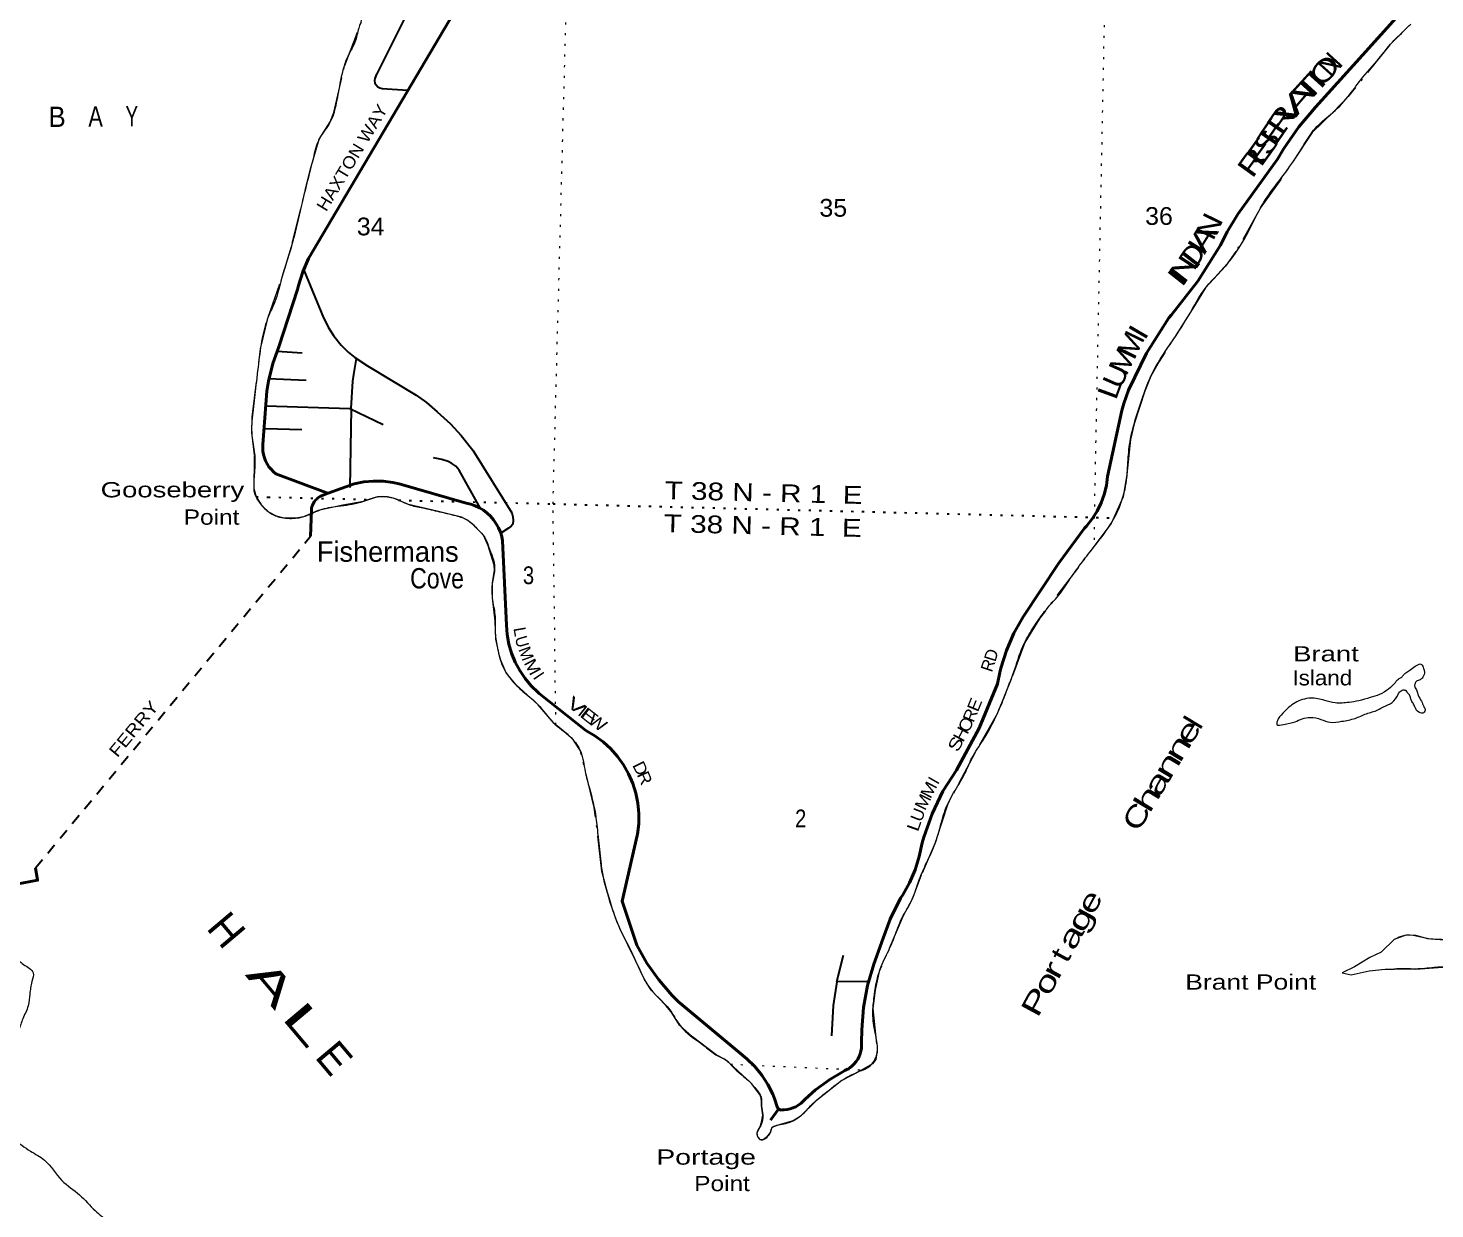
# Model space of a CAD drawing. Header units: feet. Extents: x -489137 to -242534, y 368785 to 558127.
# Drawn here: x -409444 to -395582, y 449752 to 461387 of the extents above; entities that cross this region are included whole.
import ezdxf
from ezdxf.enums import TextEntityAlignment as Align

# ---------------------------------------------------------------- set-up
doc = ezdxf.new("R2010")
doc.units = ezdxf.units.FT
doc.header["$LTSCALE"] = 70
for name, pattern in [('DOT_DASHED', [7.7, 5, -1.2, 0.3, -1.2]), ('DOTTED', [1.5, 0.3, -1.2]), ('LONG_DASHED', [7.5, 6, -1.5]), ('SHORT_DASHED', [2.7, 1.5, -1.2])]:
    doc.linetypes.add(name, pattern=pattern)
for name, color, linetype, lineweight in [('26', 7, 'Continuous', 40), ('27', 7, 'Continuous', 13), ('29', 7, 'Continuous', 25), ('33', 7, 'LONG_DASHED', 25), ('39', 7, 'Continuous', 13), ('44', 7, 'DOT_DASHED', 13), ('6', 7, 'DOTTED', 25), ('7', 7, 'DOTTED', 13)]:
    doc.layers.add(name, color=color, linetype=linetype, lineweight=lineweight)
doc.layers.add('41', color=7, linetype='Continuous')
doc.layers.add('42', color=7, linetype='Continuous')

msp = doc.modelspace()

# ---------------------------------------------------------------- linework, layer by layer
at = {"layer": '26'}
msp.add_line((-402128.47, 450626.04), (-402051.16, 450733.92), dxfattribs=at)
for points in [[(-406486.82, 456803.49), (-406509.8, 456812.11), (-407002.04, 456996.82), (-407026.33, 457016.51), (-407049.87, 457039.93), (-407070.84, 457065.68), (-407089, 457093.49), (-407104.16, 457123.04), (-407116.14, 457154.01), (-407124.82, 457186.07), (-407130.11, 457218.85), (-407131.93, 457252.01), (-407130.28, 457285.18), (-407092.22, 457809.05), (-407076.19, 457908.35), (-407033.58, 458080.96), (-406973.15, 458248.18), (-406789.72, 458812.31), (-406780.54, 458851.14), (-406738.73, 458986.58), (-406683, 459116.9), (-404283.28, 463175.43)], [(-396787.86, 460576.88), (-396293.56, 461121.39), (-395813.16, 461657.54)], [(-401230.07, 451514.95), (-401230.02, 451517), (-401213.4, 451736.12), (-401173.96, 451952.31), (-401112.14, 452163.18), (-401019.88, 452417.99), (-400949.38, 452606.64), (-400848.52, 452812.25), (-400826.29, 452846.07), (-400758.52, 452966.11), (-400703.68, 453092.59), (-400662.35, 453224.1), (-400635, 453359.21), (-400619.25, 453414.52), (-400536.76, 453646.19), (-400430.51, 453867.96), (-400296.69, 454074.46), (-400072.42, 454489.55), (-399892.77, 454925.81), (-399868.27, 455037.44), (-399858.26, 455078.99), (-399803.57, 455255.32), (-399730.74, 455424.97), (-399640.57, 455586.07), (-399292.22, 456111.51), (-399033.12, 456459.12), (-399014.48, 456479.86), (-398958.98, 456550.81), (-398911.2, 456627.18), (-398871.66, 456708.12), (-398840.8, 456792.75), (-398818.96, 456880.15), (-398806.37, 456969.34), (-398667.08, 457619.26), (-398648.19, 457687.44), (-398599.79, 457820.52), (-398537.75, 457947.81), (-398422.83, 458183.67), (-398202.09, 458532.22), (-398176.17, 458561.7), (-397916.77, 458893.16), (-397693.44, 459249.92), (-397628.76, 459381.69), (-397524.32, 459553.22), (-397131.06, 460097.78), (-397070.11, 460202.59), (-396923.15, 460415.77), (-396754.7, 460612.42)], [(-406486.82, 456803.49), (-406230.73, 456896.96), (-406136.72, 456915.06), (-406041.34, 456923.24), (-405945.62, 456921.4), (-405850.62, 456909.56), (-405788.3, 456896.2), (-405126.3, 456705.97), (-405081.47, 456695.32), (-405038.01, 456680.03), (-404996.38, 456660.28), (-404957.04, 456636.3), (-404920.42, 456608.33), (-404886.93, 456576.68), (-404856.93, 456541.71), (-404830.75, 456503.8), (-404808.67, 456463.35), (-404790.95, 456420.82), (-404777.77, 456376.67), (-404769.79, 456335.14), (-404729.68, 455504.83), (-404723.02, 455410.58), (-404706.53, 455317.53), (-404680.42, 455226.72), (-404644.95, 455139.13), (-404600.52, 455055.74), (-404547.62, 454977.44), (-404486.83, 454905.1), (-404418.8, 454839.51), (-404406.95, 454829.4), (-403947.22, 454466.15), (-403859.78, 454414.58), (-403778.21, 454354.16), (-403703.41, 454285.53), (-403636.18, 454209.47), (-403577.28, 454126.79), (-403527.34, 454038.41), (-403486.92, 453945.29), (-403456.44, 453848.46), (-403436.26, 453748.97), (-403426.59, 453647.92), (-403427.53, 453546.41), (-403439.08, 453445.56), (-403441.41, 453432.23), (-403590.79, 452782.56), (-403445.91, 452350.18), (-403347.26, 452173.17), (-403230.65, 452007.43), (-403097.35, 451854.79), (-403034.67, 451793.04), (-402445.53, 451300.07), (-402360.99, 451231.4), (-402284.09, 451154.27), (-402215.68, 451069.52), (-402156.5, 450978.08), (-402107.2, 450880.96), (-402085.45, 450828.02), (-402065.59, 450766.32), (-402065.11, 450763.24), (-402063.96, 450758.59), (-402062.34, 450754.09), (-402060.25, 450749.78), (-402057.73, 450745.72), (-402054.79, 450741.94), (-402051.48, 450738.49), (-402047.82, 450735.4), (-402043.86, 450732.71), (-402039.64, 450730.45), (-402035.21, 450728.65), (-402030.62, 450727.32), (-402025.91, 450726.47), (-402021.13, 450726.13), (-402016.35, 450726.28), (-402011.61, 450726.93), (-401994.83, 450727.34), (-401965.21, 450730.51), (-401936.07, 450736.75), (-401907.75, 450746), (-401880.54, 450758.17), (-401854.76, 450773.11), (-401830.68, 450790.66), (-401808.57, 450810.64), (-401788.67, 450832.81), (-401684.4, 450925.8), (-401545.25, 451028), (-401421.18, 451100.48), (-401396.06, 451115.16), (-401371.18, 451127.55), (-401370.64, 451127.82), (-401346.52, 451143.17), (-401324.13, 451160.95), (-401303.73, 451180.98), (-401285.53, 451203.03), (-401269.74, 451226.86), (-401256.52, 451252.21), (-401246.03, 451278.81), (-401238.38, 451306.35), (-401233.64, 451334.55), (-401231.88, 451363.08), (-401233.11, 451391.64), (-401230.07, 451514.95)], [(-406660.77, 456381.05), (-406653.47, 456635.57), (-406652.75, 456660.6), (-406643.09, 456685.57), (-406636.13, 456699.88), (-406624.86, 456717.94), (-406611.76, 456734.73), (-406596.98, 456750.06), (-406588.03, 456757.58), (-406563.06, 456775.66), (-406538.03, 456784.8), (-406486.82, 456803.49)], [(-409837.58, 452898.92), (-409351.58, 452990.91), (-409370.79, 453112.74)]]:
    msp.add_lwpolyline(points, dxfattribs=at)
at = {"layer": '29'}
for p, q in [((-405430.97, 462096.62), (-406014.08, 460924.96)), ((-406729.08, 459001.16), (-406533.79, 458532.7)), ((-406990.44, 458202.5), (-406743.16, 458188.61)), ((-407077.91, 457933.19), (-406703.61, 457918.92)), ((-406260.87, 457640.04), (-406274.08, 456859.59)), ((-407108.26, 457440.39), (-406746.76, 457433.47)), ((-401411.98, 452247.6), (-401477.75, 451988.33)), ((-401162.62, 451990.98), (-401475.4, 451988.35))]:
    msp.add_line(p, q, dxfattribs=at)
for points in [[(-406010.04, 460933.07), (-406028.13, 460891.77), (-406030.47, 460870.69), (-406026.96, 460846.09), (-406015.26, 460828.52), (-405998.87, 460809.78), (-405980.14, 460798.07), (-405954.38, 460791.04), (-405706.2, 460775.82)], [(-406534.78, 458535.08), (-406488.2, 458440.29), (-406434.35, 458358.3), (-406359.42, 458264.6), (-406291.53, 458194.32), (-406225.97, 458142.79), (-406099.54, 458060.8), (-405619.56, 457770.32), (-405518.89, 457697.69), (-405413.53, 457606.33), (-405282.41, 457486.86), (-405177.05, 457372.08), (-405062.33, 457229.18)], [(-406260.88, 457639.36), (-406244.7, 457908.53), (-406235.33, 457974.12), (-406209.58, 458131.07)], [(-407098.68, 457664.68), (-406275.05, 457638.37), (-405945.55, 457482.61)], [(-405062.33, 457229.18), (-404678.34, 456610.74), (-404666.64, 456570.91), (-404664.29, 456535.77), (-404668.98, 456498.29), (-404683.03, 456479.55), (-404711.12, 456458.47), (-404786.04, 456411.62)], [(-404987.4, 456652.9), (-405198.12, 457030.06), (-405230.9, 457072.23), (-405268.36, 457098), (-405305.82, 457116.74), (-405366.7, 457135.48), (-405450.98, 457151.87)], [(-401475.4, 451988.35), (-401510.51, 451756.9), (-401529.24, 451457.05)]]:
    msp.add_lwpolyline(points, dxfattribs=at)
at = {"layer": '33', "linetype": 'SHORT_DASHED'}
msp.add_line((-409370.79, 453112.74), (-406661.71, 456379.62), dxfattribs=at)
at = {"layer": '39'}
msp.add_lwpolyline([(-395978.57, 452408.46), (-396110.94, 452280.3), (-396221.26, 452230.42), (-396375.09, 452137.11), (-396495.71, 452079.39), (-396407.37, 452057), (-396228.55, 452099.12), (-396070.61, 452113.45), (-395984.44, 452115.56)], dxfattribs=at)
for points in [[(-405315.05, 463119.88), (-405356.46, 463093.34), (-405532.08, 462935.84), (-405702.19, 462592.11), (-405789.29, 462337.37), (-405871.59, 462031.93), (-405987.83, 461824.43), (-406109.05, 461578.61), (-406186.48, 461388.35), (-406224.3, 461247.69), (-406298.71, 461097.82), (-406371.73, 460840.7), (-406413.42, 460625.29), (-406470.11, 460456.78), (-406570.82, 460305.53), (-406629.72, 460128.97), (-406685.74, 459905.83), (-406744.08, 459670.6), (-406823.08, 459334.75), (-406893.73, 459091.73), (-406950.87, 458905.02), (-407012.75, 458690.11), (-407068.34, 458566.07), (-407131.98, 458361.32), (-407170.38, 458115.49), (-407203.52, 457837.16), (-407231.57, 457601.19), (-407239.23, 457372.81), (-407213.34, 457194.18), (-407213.89, 457008.1), (-407216.11, 456836.22), (-407152.83, 456699.14), (-407068.01, 456616.15), (-406968.15, 456569.2), (-406885.62, 456557.05), (-406735.76, 456571.57), (-406566.38, 456640.23), (-406391.74, 456676.39), (-406166.47, 456717.38), (-406001.58, 456767.94), (-405850.3, 456758.15), (-405676.29, 456687.12), (-405537.67, 456655.4), (-405368.92, 456616.87), (-405230.35, 456583.12), (-405108.29, 456535.62), (-405009.53, 456444.19), (-404948.59, 456375.94), (-404906.56, 456277.82), (-404847.09, 456068.02), (-404868.71, 455928.98), (-404867.1, 455748.92), (-404842.77, 455588.52), (-404840.71, 455426.65), (-404818.21, 455274.4), (-404766.07, 455095.11), (-404670.63, 454951.18), (-404552.23, 454837.02), (-404421.71, 454722.56), (-404274.48, 454549.03), (-404094.39, 454396.94), (-403998.9, 454255.03), (-403955.18, 454061.79), (-403912.79, 453896.91), (-403849.21, 453608.12), (-403827.75, 453413.41), (-403801.39, 453172.06), (-403791.27, 453090.9), (-403719.42, 452810), (-403627.02, 452542.75), (-403500.05, 452284.76), (-403417.58, 452106.76), (-403338.49, 451955.13), (-403122.23, 451713.16), (-402995.48, 451528), (-402771.57, 451350.56), (-402666.46, 451271.11), (-402562.81, 451213.95), (-402483.95, 451135.15), (-402408.82, 451068.58), (-402349.45, 451018.57), (-402274.72, 450935.83), (-402222.25, 450851.61), (-402218.34, 450764.53), (-402204.29, 450679.23), (-402225.05, 450574.56), (-402263.54, 450488.53), (-402232.54, 450435.18), (-402131.9, 450501.47), (-402108.3, 450557.53), (-402051.21, 450578.38), (-401912.87, 450617.46), (-401812.19, 450685.78), (-401708.54, 450792.46), (-401574.45, 450904.46), (-401385.15, 451043.42), (-401260.39, 451105.08)], [(-395986.73, 461266.09), (-395945.98, 461305.04), (-395899.77, 461346.12), (-395849.7, 461400.04), (-395817.41, 461427.46)], [(-401260.39, 451105.08), (-401143.76, 451164.92), (-401075.9, 451294.73), (-401091.95, 451463.01), (-401119.56, 451653.82), (-401109.31, 451823.48), (-401047.56, 452115.26), (-400964.22, 452299.3), (-400897.69, 452457.46), (-400826.76, 452629.67), (-400742.26, 452779.3), (-400670.78, 452973.75), (-400599.91, 453143.94), (-400516.58, 453327.98), (-400453.08, 453526.67), (-400415.46, 453659.25), (-400323.85, 453851.18), (-400214.11, 454040.64), (-400143.64, 454194.66), (-400034.26, 454369.97), (-399932.8, 454551.54), (-399847.34, 454739.58), (-399782.63, 454905.88), (-399726.44, 455054.18), (-399680.54, 455194.64), (-399616.12, 455348.81), (-399521.32, 455506.27), (-399427.12, 455639.48), (-399287.8, 455799.9), (-399174.67, 455962.98), (-399055.44, 456127.94), (-398938.58, 456278.79), (-398788.12, 456481.41), (-398690.6, 456667.13), (-398624.13, 456904.18), (-398606.98, 457108.05), (-398585.83, 457309.81), (-398525.18, 457557.11), (-398446.65, 457791.84), (-398358.63, 458002.06), (-398219.68, 458229.24), (-397994.9, 458577.69), (-397862.16, 458798.95), (-397631.45, 459060.28), (-397415.2, 459390.74), (-397281.56, 459648.39), (-397009.59, 460026.02), (-396868.87, 460243.04), (-396762.01, 460398.19), (-396609.1, 460536.02), (-396439.14, 460709.85), (-396311.74, 460878.65), (-396132.81, 461088.66), (-396003.63, 461247.3), (-395983.67, 461269.49)], [(-411313.38, 457159.43), (-411432.01, 457018.73), (-411493.96, 456882.71), (-411568.97, 456708.57), (-411668.6, 456518.86), (-411719.81, 456408.87), (-411748.6, 456306.42), (-411778.99, 456139.28), (-411733.46, 455937.91), (-411664.02, 455804.73), (-411629.17, 455743.19), (-411542.33, 455660.14), (-411378.29, 455512.5), (-411277.96, 455402.83), (-411128.66, 455231.27), (-410996.78, 455090.48), (-410903.25, 454950.64), (-410839.27, 454841.86), (-410730.05, 454683.43), (-410656.37, 454558.23), (-410554.47, 454430.32), (-410467.01, 454290.62), (-410382.73, 454185.39), (-410289.06, 454051.61), (-410219.32, 453930.55), (-410174.23, 453874.83), (-410088.26, 453838.33), (-410029.83, 453749.92), (-409985.44, 453665.9), (-409935.19, 453573.64), (-409808.37, 453473.43), (-409759.79, 453395.37), (-409719.54, 453307.41), (-409689.53, 453213.62), (-409682.23, 453100.17), (-409697.84, 452958.96), (-409724.06, 452878.7), (-409760.73, 452784.53), (-409781.35, 452685.92), (-409775.57, 452592.74), (-409748.08, 452478.79), (-409713.38, 452411.18), (-409655.06, 452318.73), (-409572.25, 452235.78), (-409491.27, 452160.97), (-409394.33, 452077.68), (-409406.52, 451993.03), (-409427.79, 451868.14), (-409444.77, 451753.26), (-409496.42, 451625.08), (-409535.56, 451512.77), (-409579.34, 451376.3), (-409637.35, 451236.13), (-409679.1, 451099.61), (-409715.55, 450932.62), (-409742.68, 450815.97), (-409746.02, 450680.53), (-409704.15, 450576.34), (-409586.2, 450443.99), (-409421.56, 450320.6), (-409282.32, 450232.22), (-409111.51, 450031.82), (-408937.22, 449889.99), (-408783.48, 449734.51), (-408644.84, 449621.87), (-408472.23, 449494.24), (-408281.29, 449372.23), (-408160.97, 449253.98), (-408009.77, 449159.24), (-407793.09, 449016.37), (-407652.93, 448883.47), (-407449.58, 448773.29), (-407358.75, 448688.12), (-407318.37, 448523.29), (-407282.36, 448427.34), (-407105.78, 448214.65), (-406985.39, 448017.51), (-406910.69, 447851.84), (-406777.39, 447686.74), (-406710.26, 447541.48), (-406666.57, 447429.15), (-406589.65, 447271.51), (-406433.52, 447049.22), (-406348.07, 446909.57), (-406244.46, 446769.48), (-406103.6, 446664.88), (-406069.6, 446568.98), (-406033.12, 446410.31), (-406028.63, 446264.56), (-405955.21, 445965.42), (-405871.56, 445753), (-405763.01, 445485.35), (-405735.8, 445278.36), (-405683.66, 445099.08), (-405655.85, 444916.35), (-405640.4, 444723.81), (-405618.07, 444482.56)], [(-395932.59, 454978.53), (-395908.57, 454991.48), (-395891.48, 455011.87), (-395868.86, 455033.7), (-395829.97, 455061.28), (-395776.77, 455098.71), (-395748.2, 455114.35), (-395725.84, 455122.02), (-395713.81, 455117.75), (-395694.38, 455076.91), (-395684.85, 455046.39), (-395702.06, 454990.07), (-395726.74, 454966.26), (-395763.38, 454950.77), (-395780.06, 454922.76), (-395778.57, 454894.41), (-395759.07, 454857.63), (-395745.73, 454814.89), (-395714.57, 454753.6), (-395691.29, 454702.58), (-395677.84, 454665.91), (-395686.29, 454645.84), (-395700.58, 454638.02), (-395752.76, 454655.2), (-395774.36, 454687.98), (-395791.85, 454724.72), (-395813.37, 454761.55), (-395822.9, 454792.08), (-395838.48, 454822.72), (-395854.29, 454841.23), (-395866.06, 454859.66), (-395882.17, 454861.99), (-395896.3, 454862.25), (-395914.63, 454854.51), (-395934.89, 454840.1)], [(-395970.46, 454939.65), (-395961.97, 454951.75), (-395950.51, 454964.85), (-395932.59, 454978.53)], [(-395970.15, 454939.95), (-396038.42, 454874.88), (-396128.66, 454820.46), (-396218.3, 454790.3), (-396332.22, 454758.71), (-396427.56, 454742.85), (-396565.06, 454738.14), (-396667.48, 454762.91), (-396804.33, 454784.48), (-396887.51, 454770.34), (-397020.7, 454694.73), (-397080.75, 454635.52), (-397137.26, 454556), (-397138.01, 454525.68), (-397073.35, 454526.11), (-396959.58, 454551.63), (-396888.11, 454582.24), (-396809.02, 454594.45), (-396704.43, 454575.7), (-396614.22, 454547.19), (-396500.85, 454556.54), (-396368.81, 454585.66), (-396256.57, 454631.44), (-396144.52, 454669.14), (-396087.19, 454700.1), (-396003.31, 454742.54), (-395944.33, 454820.96), (-395934.89, 454840.1)], [(-395978.57, 452408.46), (-395886.44, 452447.25), (-395641.77, 452416.07), (-395474.36, 452404.8), (-395301.39, 452367.12), (-395158.59, 452336.08), (-395024.51, 452270.82), (-394914.16, 452232.31), (-394785.76, 452187.39), (-394704.32, 452115.03), (-394633.16, 452032.76), (-394582.71, 451922.55), (-394504.5, 451785.52), (-394434.02, 451666.84), (-394349.64, 451535.76), (-394286.63, 451449.59), (-394235.05, 451400.06), (-394141.92, 451305.23), (-394084.93, 451221.2), (-394032.31, 451119.05), (-393975.78, 451010.75), (-393892.77, 450914.09), (-393816.01, 450807.43), (-393721.15, 450696.38), (-393653.16, 450660.7), (-393526.62, 450623.9), (-393418.03, 450599.59), (-393311.79, 450557.11), (-393165.86, 450477.46), (-392955.56, 450384.45), (-392903.3, 450371.32), (-392766.78, 450328.26), (-392644.59, 450275.36), (-392584.63, 450241.86), (-392475.57, 450134.58), (-392381.93, 449958.82), (-392300.89, 449757), (-392251.47, 449592.19), (-392191.84, 449433.25), (-392156.29, 449282.87), (-392098.57, 449130.04), (-392075.41, 449072.95), (-392002.48, 448869.26), (-391954.97, 448710.56), (-391911.68, 448541.82), (-391859.37, 448423.48), (-391802.99, 448307.1), (-391763.09, 448172.81), (-391723.73, 448010.22), (-391700.44, 447851.98), (-391675.78, 447659.31), (-391646.77, 447482.75), (-391655.48, 447341.3), (-391594.97, 447121.66), (-391540.42, 447015.42), (-391482.17, 446890.91), (-391431.91, 446770.59), (-391355.48, 446538.51), (-391304.92, 446327.14), (-391228.56, 446091.01), (-391179.1, 445928.23), (-391170.97, 445715.65), (-391137.54, 445452.01), (-391108.03, 445194.52), (-391119.01, 444931.72), (-391167.97, 444689.88), (-391217.47, 444526.95), (-391300.53, 444405.12), (-391438.2, 444171.03), (-391581.51, 443959.3), (-391656.68, 443827.21), (-391779.58, 443627.23), (-391911.62, 443478.01), (-392151.37, 443292.39), (-392358.45, 443126.38), (-392659.75, 442889.33), (-392882.98, 442723.63), (-393101.52, 442592.23), (-393343.87, 442483.54), (-393584.25, 442372.79), (-393698.24, 442324.38), (-393945.36, 442284.56), (-394213.4, 442313.93), (-394439.58, 442314.18), (-394685.87, 442318.85), (-394884.97, 442363.1), (-395065.02, 442453.51), (-395251.44, 442527.86), (-395443.42, 442628.61), (-395598.65, 442750.92), (-395741.8, 442870.98), (-395866.71, 442994.74), (-395967.74, 443099.83), (-396050.89, 443188.4), (-396108.38, 443246.14), (-396142.09, 443279.02)], [(-396067.04, 447462.26), (-395953.86, 447398.65), (-395766.59, 447261.57), (-395582.99, 447144.79), (-395410.51, 447080.82), (-395287.63, 447064.32), (-395217.09, 447056.91), (-395157.1, 447025.43), (-395075.82, 447052.21), (-394960.6, 447058.11), (-394709.44, 447097.85), (-394509.09, 447120.35), (-394369.23, 447148.04), (-394194.06, 447227.66), (-394069.71, 447290.04), (-393951.37, 447354.55), (-393874.63, 447462.34), (-393786.12, 447551.7), (-393734.13, 447631.64), (-393749.2, 447797.82), (-393799.42, 448027.38), (-393804.63, 448288.46), (-393744.78, 448572.58), (-393680.28, 448781.76), (-393623.35, 448910.15), (-393597.08, 449018.9), (-393540.22, 449143.25), (-393434.08, 449311.18), (-393327.76, 449489.21), (-393225.88, 449645.08), (-393112.01, 449794.65), (-393034.1, 449965.14), (-393023.18, 450116.66), (-393047.26, 450232.43), (-393108.1, 450326.65), (-393159.34, 450394.39), (-393225.2, 450436.1), (-393352, 450458.74), (-393431.96, 450502.74), (-393586.65, 450546.14), (-393689, 450580.45), (-393824.79, 450661.93), (-393897.37, 450776.6), (-393993.67, 450918.03), (-394063.88, 451050.86), (-394142.21, 451181.83), (-394226.82, 451300.77), (-394325.37, 451430.1), (-394404, 451544.89), (-394494.13, 451692.26), (-394582.85, 451807.24), (-394637.86, 451889.21), (-394779.19, 451999.11), (-394872.52, 452083.83), (-394994.9, 452126.62), (-395190.99, 452116.18), (-395325.98, 452132.91), (-395443.03, 452137.15), (-395588.57, 452129.8), (-395770.59, 452115.05), (-395875.57, 452117.04), (-395984.44, 452115.56)], [(-415869.65, 451330.65), (-415608.09, 451368.73), (-415430.16, 451374.47), (-415197.97, 451368.76), (-415070.97, 451357.55), (-414851.29, 451335.97), (-414768.81, 451321.8), (-414581.43, 451301.01), (-414416.27, 451280.77), (-414336.15, 451252.51), (-414176.52, 451171.72), (-414041.17, 451089.51), (-413895.73, 451007.05), (-413817.61, 450897.92), (-413749.84, 450778.94), (-413700.76, 450721.1), (-413679.58, 450597.19), (-413683.52, 450437.49), (-413724.43, 450335.34), (-413770.65, 450263.65), (-413840.64, 450210.76), (-413908.62, 450157.82), (-413966.1, 450120.8), (-413963.66, 450056.01), (-413914.83, 449988.06), (-413857.98, 449917.89), (-413701.19, 449885.72), (-413518.05, 449856.94), (-413286.86, 449810.81), (-413046.22, 449738.14), (-412853.88, 449672.73), (-412695.52, 449622.32), (-412574.01, 449552.58), (-412360.21, 449456.3), (-412230.97, 449372.22), (-412109.8, 449288.33), (-411957.68, 449149.07), (-411857.6, 449029.29), (-411810.39, 448977.56), (-411718.29, 448862.02), (-411635.07, 448714.34), (-411513.71, 448474.7), (-411449.35, 448299.16), (-411385.05, 448121.61), (-411334.68, 447952.48), (-411279.42, 447817.62), (-411243.2, 447729.75), (-411170.37, 447570.19), (-411091.78, 447398.35), (-410995.07, 447224.04), (-410921, 446951.17), (-410837.48, 446651.78), (-410805.83, 446460.87), (-410760.12, 446184.65), (-410733.11, 445969.58), (-410677.41, 445689.07), (-410648.37, 445473.95), (-410637.99, 445321.99), (-410615.06, 445104.99), (-410575.08, 444923.99), (-410494.5, 444669.17), (-410378.9, 444441.8), (-410337.03, 444337.61), (-410165.34, 443926.82), (-410138.53, 443703.66), (-410054.43, 443509.44), (-409954.68, 443294.6), (-409852.92, 443079.71), (-409751.97, 442913.39), (-409632.75, 442750.66), (-409511.36, 442593.95), (-409416.22, 442437.89), (-409352.04, 442337.19), (-409254.53, 442195.23), (-409162.63, 442071.61), (-409059.96, 441893.11), (-408996.92, 441745.92), (-408937.13, 441631.18), (-408880.6, 441465.95), (-408858.37, 441220.65), (-408850.75, 441038.42), (-408848.99, 440864.42), (-408859.64, 440678.59), (-408869.44, 440527.13), (-408867.08, 440377.38), (-408866.9, 440302.54), (-408807.66, 440165.56), (-408770.09, 440132.27), (-408693.77, 439950.38), (-408654.72, 439813.89), (-408610.01, 439661.09), (-408524.14, 439456.71), (-408448.59, 439325.39), (-408349.36, 439171.25), (-408250.55, 439081.84), (-408123.16, 438922.96), (-408060.17, 438773.76)]]:
    msp.add_spline(points, degree=3, dxfattribs=at)
at = {"layer": '44'}
for points in [[(-405694.55, 456692.09), (-405843.73, 456756.13), (-405901.98, 456769.52), (-405949.85, 456773.03), (-406002.53, 456767.74), (-406139.95, 456723.65), (-406342.23, 456685.63), (-406586.97, 456634.57), (-406731.46, 456572.74), (-406786.16, 456561.67), (-406874.6, 456556.85), (-406933.45, 456561.5), (-406996.88, 456578.68), (-407072.22, 456619.04), (-407134.88, 456676.22), (-407187.76, 456749.99), (-407207.53, 456790.23), (-407215.39, 456823.18), (-407213.29, 457180.12), (-407222.06, 457265.89), (-407239.96, 457401.55), (-407236.08, 457555.28), (-407155.39, 458225.68), (-407079.04, 458537.6), (-406951.79, 458902), (-406841.46, 459267.34), (-406659.83, 460009.46), (-406575.93, 460292.65), (-406467.05, 460463.85), (-406432.31, 460556.51), (-406323.84, 461020.38), (-406104.37, 461588.62)], [(-395864.26, 461385.15), (-396024.19, 461222.88), (-396435.01, 460714.72), (-396581.41, 460562.99), (-396791.68, 460358.92), (-397100.94, 459897.22), (-397304.11, 459611.01), (-397543.06, 459186.69), (-397644.78, 459042.76), (-397842.19, 458827.47), (-397951.06, 458649.86), (-398299.65, 458102.28), (-398381.2, 457958.17), (-398439.53, 457811.49), (-398545.55, 457488.83), (-398582.15, 457334.59), (-398616.8, 456988.1), (-398653.57, 456767.91), (-398770.53, 456507.25), (-399094.42, 456074.96), (-399476.25, 455572.48), (-399624.05, 455332.89), (-399757.33, 454972.18), (-399894.9, 454629.25), (-400111.2, 454248.39), (-400385.04, 453733.78), (-400496.81, 453383.35), (-400642.87, 453041.62), (-400733.05, 452802.32), (-400821.79, 452640.79), (-401057.02, 452090.47), (-401098.19, 451906.53), (-401120.11, 451726.39), (-401076.82, 451314.19), (-401091.57, 451222.58), (-401122.65, 451179.69), (-401263.19, 451103.68), (-401427.1, 451018.33), (-401680.16, 450817.1), (-401837.69, 450663.43), (-401905.32, 450620.54), (-402034.06, 450583.38), (-402108.61, 450557.38), (-402117.78, 450547.59), (-402128.09, 450507.55), (-402167.61, 450458.92), (-402200.46, 450432.05), (-402228.34, 450431.79), (-402253.95, 450460.12), (-402261.55, 450499.89), (-402229.16, 450562.71), (-402216.57, 450604.96), (-402204.21, 450675.63), (-402218.88, 450770.47), (-402218.76, 450804), (-402220.91, 450845.94), (-402232.92, 450878.34), (-402316.62, 450985.78), (-402543.59, 451196.19), (-402581.47, 451227.05), (-402663.58, 451269.04), (-402896.09, 451446.33), (-403027.06, 451561.99), (-403106.93, 451692.13), (-403159.31, 451755.79), (-403304.6, 451907.21), (-403373.84, 452017.82), (-403460.8, 452200.21), (-403639.95, 452572.28), (-403707.64, 452770.66), (-403789.33, 453078.21), (-403865.76, 453707.34), (-404002.59, 454267.06), (-404069.24, 454370.37), (-404121.17, 454422.2), (-404261.2, 454535.74), (-404417.54, 454718.6), (-404634.9, 454915.17), (-404735.07, 455034.61), (-404793.24, 455170.56), (-404834.08, 455367.43), (-404841.24, 455543.51), (-404868.81, 455772.91), (-404868.94, 455921.58), (-404847, 456046.38), (-404850.58, 456095.13), (-404909.81, 456286.95), (-404958.61, 456389.74), (-405057.58, 456493.69), (-405110.41, 456537.01), (-405174.16, 456567.09), (-405414.4, 456627.26), (-405694.55, 456692.09)], [(-395978.57, 452408.37), (-396110.94, 452280.3), (-396221.26, 452230.42), (-396375.09, 452137.11), (-396495.71, 452079.39), (-396407.37, 452057), (-396228.55, 452099.12), (-396070.61, 452113.45), (-395983.8, 452115.76)], [(-395978.57, 452408.37), (-395866.28, 452453.71), (-395771.83, 452447.52), (-395655.84, 452417.66), (-395448.03, 452399.09)], [(-395983.8, 452115.76), (-395770.36, 452115.06), (-395462, 452136.54)]]:
    msp.add_lwpolyline(points, dxfattribs=at)
at = {"layer": '6'}
for points in [[(-407198.44, 456769.38), (-407078.75, 456766.39), (-406083.34, 456742.54)], [(-405793.5, 456735.6), (-404271.89, 456699.13), (-398739.23, 456561.04)]]:
    msp.add_lwpolyline(points, dxfattribs=at)
at = {"layer": '7'}
for p, q in [((-404242.83, 454519.08), (-404251.44, 455024.92)), ((-402525.84, 451177.76), (-401229.29, 451120.49))]:
    msp.add_line(p, q, dxfattribs=at)
for points in [[(-404249.74, 455037.28), (-404271.89, 456699.13), (-404129.9, 462039.69), (-404157.51, 463173.14)], [(-398814.49, 463076.21), (-398831.06, 461941.82), (-398939.35, 456575.04), (-398940.46, 456276.37)]]:
    msp.add_lwpolyline(points, dxfattribs=at)

# ---------------------------------------------------------------- texts
at = {"layer": '27', "width": 1.1}
msp.add_text('HAXTON WAY', height=120, rotation=58.926, dxfattribs=at).set_placement((-406507.07, 459572.32))
at = {"layer": '27'}
for s, rotation, p in [('L', 280.049, (-404655.02, 455429.7)), ('M', 290.046, (-404592.48, 455203.52)), ('D', 72.768, (-399896.01, 455191.78)), ('R', 71.455, (-399929.31, 455089.12)), ('I', 304.043, (-404461.6, 454971.33)), ('I', 60.055, (-400468.17, 453944.3))]:
    msp.add_text(s, height=120, rotation=rotation, dxfattribs=at).set_placement(p, align=Align.CENTER)
for s, rotation, width, p in [('U', 286.041, 0.95, (-404634.98, 455325.09)), ('M', 298.049, 1.15, (-404526.14, 455065)), ('V', 321.686, 1.65, (-404080.73, 454663.74)), ('I', 321.686, 1.15, (-404017.2, 454609.55)), ('E', 321.686, 1.6, (-403951.3, 454558.59)), ('E', 67.618, 1.15, (-400062.37, 454697.79)), ('W', 323.469, 1.15, (-403868.03, 454497.75)), ('O', 61.618, 1.15, (-400150.15, 454496.93)), ('R', 67.618, 1.05, (-400105.36, 454593.38)), ('H', 61.618, 1.15, (-400199.13, 454402.29)), ('S', 61.618, 1.3, (-400251.68, 454305.02)), ('D', 296.469, 1.15, (-403463.99, 454066)), ('R', 293.464, 1.1, (-403422.95, 453973.6)), ('M', 62.401, 1.15, (-400516.66, 453854.42)), ('M', 63.401, 1.1, (-400573.64, 453734.94)), ('U', 68.401, 1.05, (-400621.12, 453613.6)), ('L', 70.401, 1.25, (-400658.11, 453514.04))]:
    msp.add_text(s, height=120, rotation=rotation, dxfattribs=dict(at, width=width)).set_placement(p, align=Align.CENTER)
at = {"layer": '33', "width": 1.2}
msp.add_text('FERRY', height=120, rotation=50.333, dxfattribs=at).set_placement((-408565.84, 454193.08))
at = {"layer": '41'}
for s, height, rotation, width, p in [('B', 200, 0.5, 0.95, (-409242.88, 460412.88)), ('A', 200, 0.5, 0.8, (-408850.76, 460416.3)), ('Y', 200, 0.5, 0.7, (-408483.85, 460419.5)), ('e', 200, 58.808, 1.5, (-397991.09, 454306.63)), ('l', 200, 58.808, 1.25, (-397896.69, 454462.56)), ('n', 200, 58.808, 1.65, (-398093.65, 454137.23)), ('n', 200, 58.808, 1.65, (-398196.21, 453967.83)), ('a', 200, 58.808, 1.6, (-398298.78, 453798.43)), ('h', 200, 58.808, 1.6, (-398393.18, 453642.5)), ('C', 200, 59.578, 1.35, (-398503.59, 453455.81)), ('e', 200, 61.494, 1.45, (-398948.52, 452636.56)), ('g', 200, 61.494, 1.55, (-399044.54, 452459.77)), ('a', 200, 61.494, 1.55, (-399139.05, 452285.75)), ('r', 200, 61.494, 1.6, (-399295, 451998.6)), ('t', 200, 61.494, 1.35, (-399206.51, 452161.55)), ('A', 300, 310.107, 1.75, (-407311.92, 452057.77)), ('o', 200, 61.494, 1.45, (-399382, 451838.42)), ('P', 200, 61.494, 1.55, (-399497.56, 451625.64)), ('L', 300, 310.107, 1.9, (-406957.35, 451636.81))]:
    msp.add_text(s, height=height, rotation=rotation, dxfattribs=dict(at, width=width)).set_placement(p)
msp.add_text('Fishermans', height=200, dxfattribs=at).set_placement((-406599.04, 456128.54))
at = {"layer": '41', "width": 0.85}
msp.add_text('Cove', height=200, dxfattribs=at).set_placement((-405680.05, 455866.36))
at = {"layer": '41'}
for s, p in [('H', (-407696.93, 452514.86)), ('E', (-406627.12, 451244.75))]:
    msp.add_text(s, height=300, rotation=310.107, dxfattribs=at).set_placement(p)
at = {"layer": '42'}
for s, width, p in [('Gooseberry', 1.35, (-408729.53, 456763.49)), ('Point', 1.2, (-407911.21, 456493.89)), ('Brant', 1.35, (-396978.54, 455147)), ('Island', 1.1, (-396985.5, 454910.48)), ('Brant Point', 1.3, (-398041.53, 451912.29)), ('Portage', 1.4, (-403255.42, 450187.44)), ('Point', 1.2, (-402880.57, 449926.85))]:
    msp.add_text(s, height=150, dxfattribs=dict(at, width=width)).set_placement(p)
at = {"layer": '44'}
for s, rotation, width, p in [('O', 47.767, 1.45, (-396596.21, 460903.39)), ('T', 47.767, 1.9, (-396754.7, 460729.53)), ('I', 47.767, 1.75, (-396674.12, 460817.93)), ('V', 51.417, 1.7, (-396930.67, 460526.42)), ('A', 49.417, 1.8, (-396851.88, 460623.87)), ('E', 55.419, 1.4, (-397091.21, 460311.16)), ('R', 55.419, 1.4, (-397013.16, 460429.61)), ('S', 55.821, 1.25, (-397155.15, 460209.2)), ('E', 54.165, 1.45, (-397221.1, 460112.99)), ('R', 54.165, 1.4, (-397301.73, 460007.18)), ('N', 63.856, 1.25, (-397714.83, 459391.25)), ('I', 57.954, 1.35, (-397836.85, 459173.4)), ('A', 57.954, 1.55, (-397779.63, 459268.37)), ('N', 51.953, 1.55, (-397966.95, 458968.8)), ('D', 56.954, 1.25, (-397889.25, 459088.58)), ('I', 51.953, 1.55, (-398043.38, 458867.52)), ('I', 59.654, 1.25, (-398417.01, 458342.46)), ('M', 64.023, 1.15, (-398490.01, 458222.89)), ('M', 64.023, 1.15, (-398567.92, 458066.51)), ('U', 66.016, 1.15, (-398635.04, 457921.62)), ('L', 70.014, 1.25, (-398693.15, 457801.32))]:
    msp.add_text(s, height=201.6, rotation=rotation, dxfattribs=dict(at, width=width)).set_placement(p, align=Align.CENTER)
msp.add_text('N', height=201.6, rotation=47.767, dxfattribs=at).set_placement((-396540.61, 460961.37), align=Align.CENTER)
at = {"layer": '6', "width": 1.25}
for p in [(-403173.8, 456746.75), (-403182.1, 456421.85)]:
    msp.add_text('T 38 N - R 1  E', height=175, rotation=358.57, dxfattribs=at).set_placement(p)
at = {"layer": '7'}
for s, width, p in [('35', 1.05, (-401646.81, 459529.36)), ('36', 1.05, (-398437.23, 459448.69)), ('34', 1.05, (-406205.46, 459345.58)), ('3', 0.85, (-404568.77, 455908.12)), ('2', 0.85, (-401886.61, 453512.05))]:
    msp.add_text(s, height=175, dxfattribs=dict(at, width=width)).set_placement(p)

doc.saveas('drawing.dxf')
